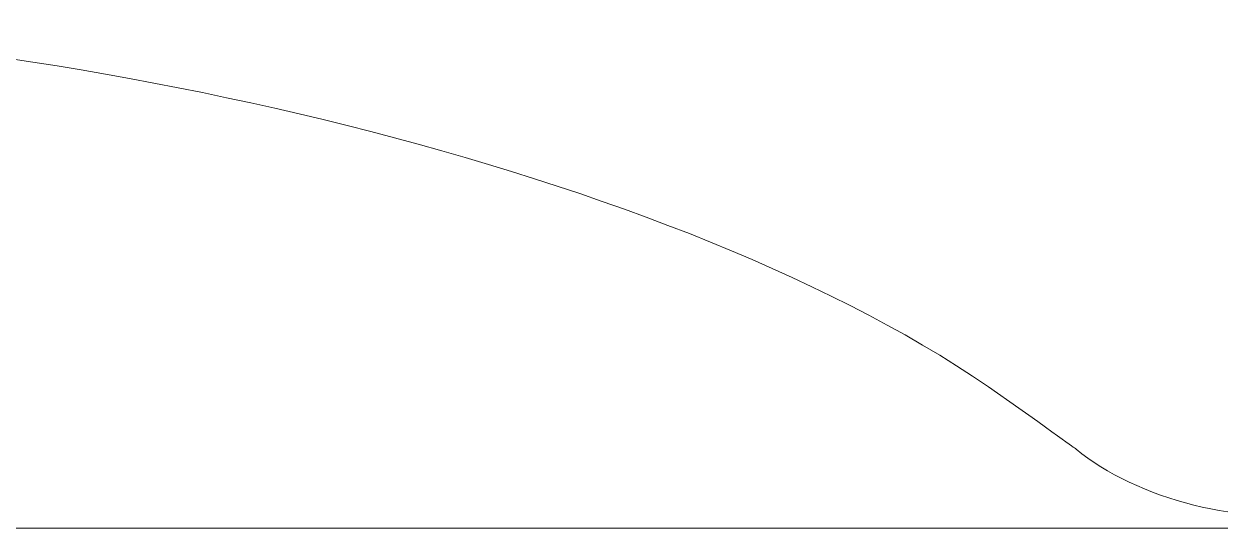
# Model space of a CAD drawing. Header units: millimetres. Extents: x -1949 to 1995, y -2739 to 1842.
# Drawn here: x -1263.7 to -1137.5, y -414.5 to -361.3 of the extents above; entities that cross this region are included whole.
import ezdxf

# ---------------------------------------------------------------- set-up
doc = ezdxf.new("R2010")
doc.units = ezdxf.units.MM
doc.layers.add('Front', color=1, linetype='Continuous', lineweight=0, true_color=0xff0000)
doc.layers.add('Referance lines', color=2, linetype='Continuous', lineweight=0, true_color=0xffff00)

msp = doc.modelspace()

# ---------------------------------------------------------------- linework, layer by layer
at = {"layer": 'Front', "color": 1, "true_color": 0xff0000}
msp.add_lwpolyline([(-1158.77, -401.84), (-1161.96, -399.6)], dxfattribs=at)
for points in [[(-1161.96, -399.6), (-1197.04, -375.47), (-1264.5, -361.31), (-1310.5, -361.31)], [(-1152.7, -406.18), (-1152.7, -406.18), (-1152.7, -406.18), (-1158.77, -401.84)], [(-1126.55, -412.8), (-1134.65, -414.42), (-1146.42, -411.44), (-1152.7, -406.18)]]:
    msp.add_open_spline(points, degree=3, dxfattribs=at)
at = {"layer": 'Referance lines', "color": 2, "true_color": 0xffff00}
msp.add_line((869.95, -414.5), (-1949.23, -414.5), dxfattribs=at)

doc.saveas('drawing.dxf')
